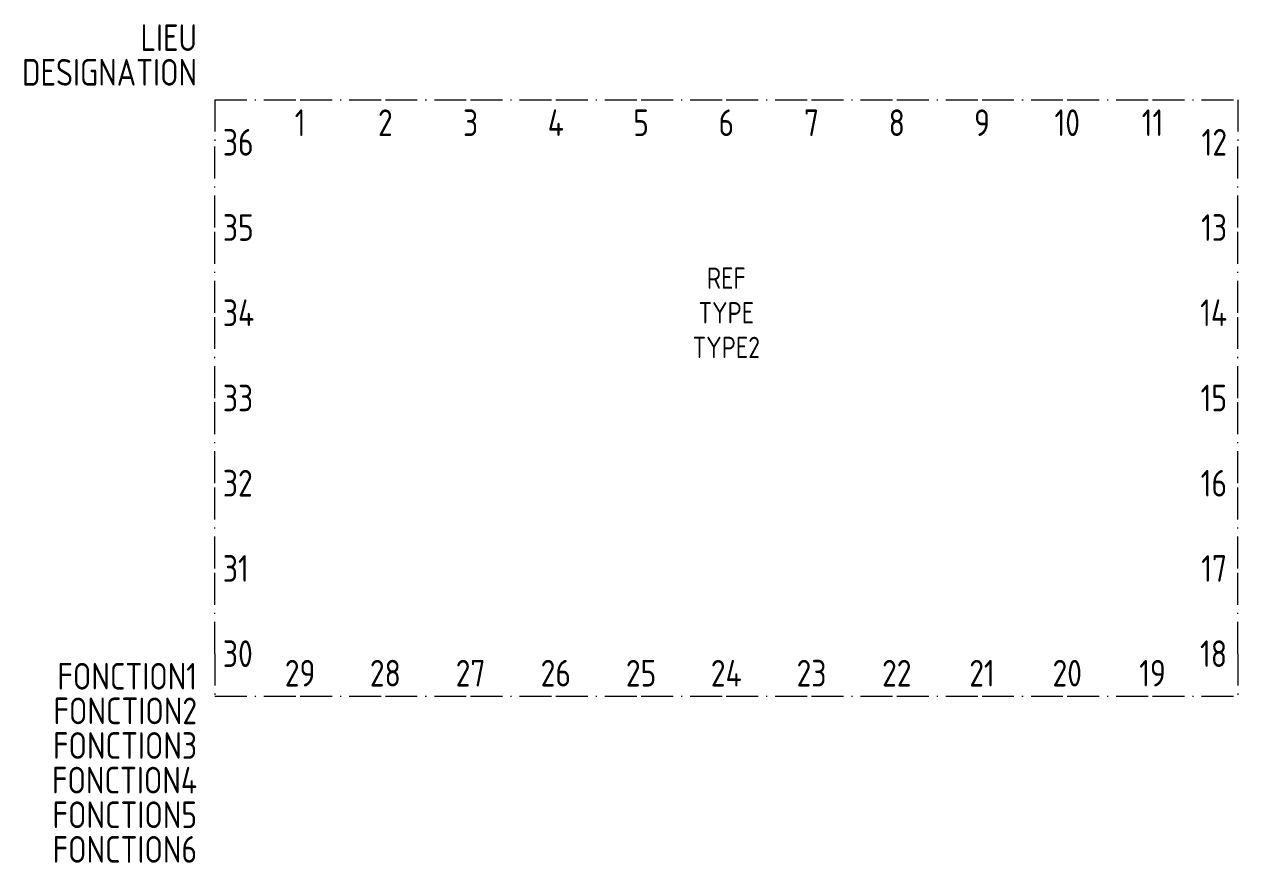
# Model space of a CAD drawing. Header units: millimetres. Extents: x -26 to 88, y -72 to 7.
import ezdxf
from ezdxf.enums import TextEntityAlignment as Align

# ---------------------------------------------------------------- set-up
doc = ezdxf.new("R2010")
doc.units = ezdxf.units.MM
doc.linetypes.add('ACAD_ISO10W100', pattern=[18, 12, -3, 0, -3])
for name, color, linetype in [('SYMB_BOITE', 6, 'ACAD_ISO10W100'), ('SYMB_REF_CONTACT', 2, 'Continuous'), ('SYMB_TXT_CONTACT', 2, 'Continuous'), ('SYMB_TXT_NOM', 3, 'Continuous')]:
    doc.layers.add(name, color=color, linetype=linetype)
doc.styles.add('NET2_5', font='isocp.shx', dxfattribs={"width": 0.9, "height": 2.5})
doc.styles.add('NET_2', font='isocp.shx', dxfattribs={"width": 0.9, "height": 2})

msp = doc.modelspace()

# ---------------------------------------------------------------- linework, layer by layer
at = {"layer": 'SYMB_BOITE', "ltscale": 0.25}
for p, q in [((-8, 0), (0, 0)), ((-8, 0), (-8, -4)), ((0, 0), (8, 0)), ((8, 0), (16, 0)), ((16, 0), (24, 0)), ((24, 0), (32, 0)), ((32, 0), (40, 0)), ((40, 0), (48, 0)), ((48, 0), (56, 0)), ((56, 0), (64, 0)), ((64, 0), (72, 0)), ((72, 0), (80, 0)), ((80, 0), (88, 0)), ((88, 0), (88, -4)), ((-8, -12), (-8, -4)), ((88, -12), (88, -4)), ((-8, -20), (-8, -12)), ((88, -20), (88, -12)), ((-8, -28), (-8, -20)), ((88, -28), (88, -20)), ((-8, -36), (-8, -28)), ((88, -36), (88, -28)), ((-8, -44), (-8, -36)), ((88, -44), (88, -36)), ((-8, -52), (-8, -44)), ((88, -52), (88, -44)), ((-8, -52), (-8, -56)), ((88, -52), (88, -56)), ((-8, -56), (0, -56)), ((0, -56), (8, -56)), ((8, -56), (16, -56)), ((16, -56), (24, -56)), ((24, -56), (32, -56)), ((32, -56), (40, -56)), ((40, -56), (48, -56)), ((48, -56), (56, -56)), ((56, -56), (64, -56)), ((64, -56), (72, -56)), ((72, -56), (80, -56)), ((80, -56), (88, -56))]:
    msp.add_line(p, q, dxfattribs=at)

# ---------------------------------------------------------------- texts
at = {"layer": 'SYMB_REF_CONTACT', "style": 'NET_2', "width": 0.9, "flags": 8}
msp.add_attdef('REF', text='', height=2, dxfattribs=at).set_placement((40, -16.75), align=Align.MIDDLE_CENTER)
at = {"layer": 'SYMB_TXT_CONTACT', "style": 'NET2_5', "width": 0.9, "flags": 8}
for tag, p in [('1', (0, -3.41)), ('2', (8, -3.41)), ('3', (16, -3.41)), ('4', (24, -3.41)), ('5', (32, -3.41)), ('6', (40, -3.41)), ('7', (48, -3.41)), ('8', (56, -3.41)), ('9', (64, -3.41)), ('10', (72, -3.41)), ('11', (80, -3.41)), ('29', (0, -55.08)), ('28', (8, -55.08)), ('27', (16, -55.08)), ('26', (24, -55.08)), ('25', (32, -55.08)), ('24', (40, -55.08)), ('23', (48, -55.08)), ('22', (56, -55.08)), ('21', (64, -55.08)), ('20', (72, -55.08)), ('19', (80, -55.08))]:
    msp.add_attdef(tag, text='', height=2.5, dxfattribs=at).set_placement(p, align=Align.CENTER)
for tag, p in [('36', (-7.25, -4)), ('35', (-7.25, -12)), ('34', (-7.25, -20)), ('33', (-7.25, -28)), ('32', (-7.25, -36)), ('31', (-7.25, -44)), ('30', (-7.25, -52))]:
    msp.add_attdef(tag, text='', height=2.5, dxfattribs=at).set_placement(p, align=Align.MIDDLE_LEFT)
for tag, p in [('12', (87, -4)), ('13', (87, -12)), ('14', (87, -20)), ('15', (87, -28)), ('16', (87, -36)), ('17', (87, -44)), ('18', (87, -52))]:
    msp.add_attdef(tag, text='', height=2.5, dxfattribs=at).set_placement(p, align=Align.MIDDLE_RIGHT)
at = {"layer": 'SYMB_TXT_NOM', "style": 'NET2_5', "width": 0.9, "flags": 8}
for tag, text, p in [('LIEU', '', (-9.67, 4.57)), ('DESIGNATION', 'A?', (-9.67, 1.32)), ('FONCTION1', '', (-9.67, -55.37)), ('FONCTION2', '', (-9.67, -58.62)), ('FONCTION3', '', (-9.67, -61.87)), ('FONCTION4', '', (-9.67, -65.12)), ('FONCTION5', '', (-9.67, -68.37)), ('FONCTION6', '', (-9.67, -71.62))]:
    msp.add_attdef(tag, text=text, height=2.5, dxfattribs=at).set_placement(p, align=Align.RIGHT)
at = {"layer": 'SYMB_TXT_NOM', "style": 'NET_2', "width": 0.9, "flags": 8}
for tag, p in [('TYPE', (40, -20)), ('TYPE2', (40, -23.25))]:
    msp.add_attdef(tag, text='', height=2, dxfattribs=at).set_placement(p, align=Align.MIDDLE_CENTER)

doc.saveas('drawing.dxf')
